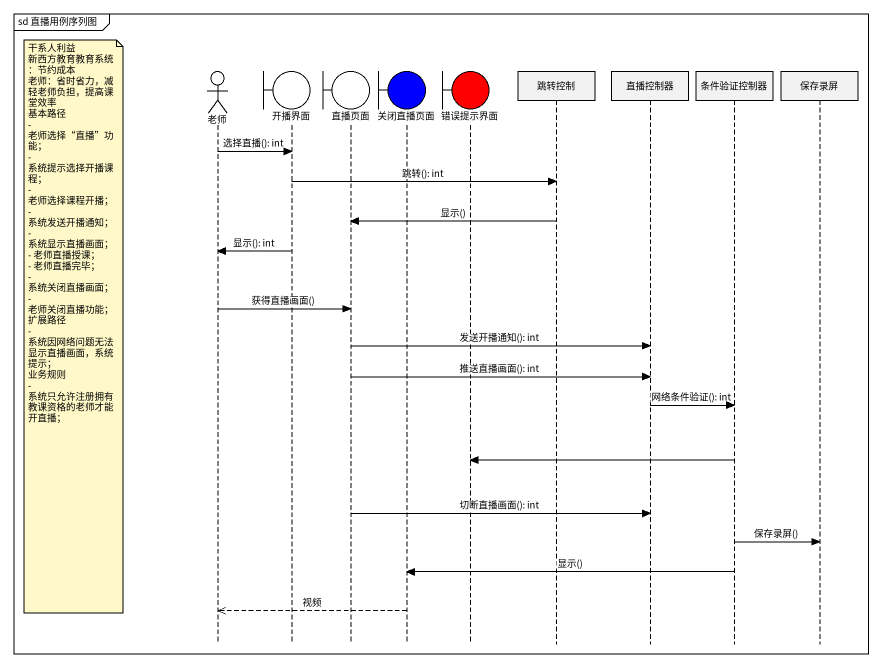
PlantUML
@startuml
mainframe sd 直播用例序列图
hide footbox
actor 老师
boundary 开播界面
boundary 直播页面
boundary 关闭直播页面 #0000FF
boundary 错误提示界面 #FF0000
participant 跳转控制
participant 直播控制器
participant 条件验证控制器
participant 保存录屏

老师 -> 开播界面 : 选择直播(): int
开播界面 -> 跳转控制 : 跳转(): int
跳转控制 -> 直播页面 : 显示()
开播界面 -> 老师 : 显示(): int
老师 -> 直播页面 : 获得直播画面()
note left of 老师
  干系人利益
  新西方教育教育系统：节约成本
  老师：省时省力，减轻老师负担，提高课堂效率
  基本路径
  - 老师选择“直播”功能；
  - 系统提示选择开播课程；
  - 老师选择课程开播；
  - 系统发送开播通知；
  - 系统显示直播画面；
  - 老师直播授课；
  - 老师直播完毕；
  - 系统关闭直播画面；
  - 老师关闭直播功能；
  扩展路径
  - 系统因网络问题无法显示直播画面，系统提示；
  业务规则
  - 系统只允许注册拥有教课资格的老师才能开直播；
end note
直播页面 -> 直播控制器 : 发送开播通知(): int
直播页面 -> 直播控制器 : 推送直播画面(): int
直播控制器 -> 条件验证控制器 : 网络条件验证(): int
条件验证控制器 -> 错误提示界面
直播页面 -> 直播控制器 : 切断直播画面(): int
条件验证控制器 -> 保存录屏 : 保存录屏()
条件验证控制器 -> 关闭直播页面 : 显示()
关闭直播页面 -->> 老师 : 视频
@enduml
